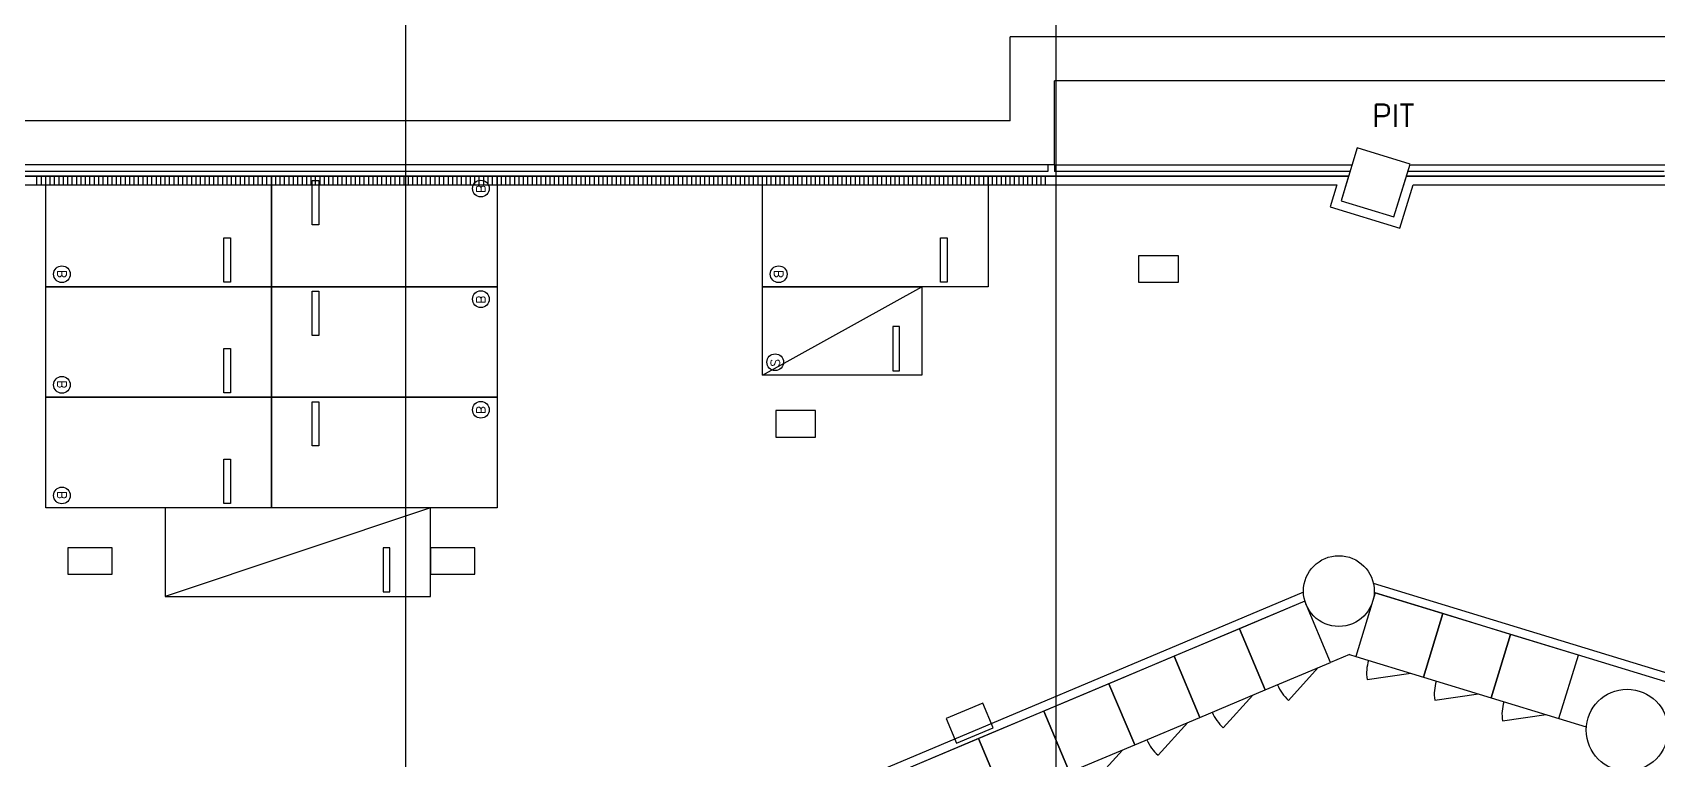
# Model space of a CAD drawing. Header units: millimetres. Extents: x -7614 to 421357, y 87385 to 341757.
# Drawn here: x 306820 to 343550, y 240441 to 256871 of the extents above; entities that cross this region are included whole.
import ezdxf
from ezdxf.enums import TextEntityAlignment as Align

# ---------------------------------------------------------------- set-up
doc = ezdxf.new("R2010")
doc.units = ezdxf.units.MM
doc.header["$LTSCALE"] = 600
doc.header["$MEASUREMENT"] = 0
doc.layers.add('e-plan', color=9, linetype='CONTINUOUS')
doc.layers.add('e-room-box', color=7, linetype='CONTINUOUS')
doc.styles.add('kiahn', font='romans.shx', dxfattribs={"bigfont": 'cadhs.shx'})

msp = doc.modelspace()

# ---------------------------------------------------------------- linework, layer by layer
at = {"layer": 'e-plan'}
for p, q in [((345920, 256777), (328920, 256777)), ((328920, 254877), (328920, 256777)), ((344920, 255777), (329920, 255777)), ((329920, 253877), (329920, 255777)), ((328920, 254877), (180670, 254877)), ((329920, 253877), (250970, 253877)), ((329770, 253877), (329770, 253727)), ((329920, 253877), (336646, 253877)), ((329920, 253877), (329920, 253727)), ((337953, 253877), (344920, 253877)), ((336569, 253627), (179370, 253627)), ((179370, 253627), (336569, 253627)), ((329770, 253727), (179820, 253727)), ((306920, 253427), (306920, 253627)), ((307020, 253427), (307020, 253627)), ((307120, 253427), (307120, 253627)), ((307120, 251127), (307120, 253627)), ((307120, 253627), (312220, 253627)), ((307220, 253427), (307220, 253627)), ((307320, 253427), (307320, 253627)), ((307420, 253427), (307420, 253627)), ((307520, 253427), (307520, 253627)), ((307620, 253427), (307620, 253627)), ((307720, 253427), (307720, 253627)), ((307820, 253427), (307820, 253627)), ((307920, 253427), (307920, 253627)), ((308020, 253427), (308020, 253627)), ((308120, 253427), (308120, 253627)), ((308220, 253427), (308220, 253627)), ((308320, 253427), (308320, 253627)), ((308420, 253427), (308420, 253627)), ((308520, 253427), (308520, 253627)), ((308620, 253427), (308620, 253627)), ((308720, 253427), (308720, 253627)), ((308820, 253427), (308820, 253627)), ((308920, 253427), (308920, 253627)), ((309020, 253427), (309020, 253627)), ((309120, 253427), (309120, 253627)), ((309220, 253427), (309220, 253627)), ((309320, 253427), (309320, 253627)), ((309420, 253427), (309420, 253627)), ((309520, 253427), (309520, 253627)), ((309620, 253427), (309620, 253627)), ((309720, 253427), (309720, 253627)), ((309820, 253427), (309820, 253627)), ((309920, 253427), (309920, 253627)), ((310020, 253427), (310020, 253627)), ((310120, 253427), (310120, 253627)), ((310220, 253427), (310220, 253627)), ((310320, 253427), (310320, 253627)), ((310420, 253427), (310420, 253627)), ((310520, 253427), (310520, 253627)), ((310620, 253427), (310620, 253627)), ((310720, 253427), (310720, 253627)), ((310820, 253427), (310820, 253627)), ((310920, 253427), (310920, 253627)), ((311020, 253427), (311020, 253627)), ((311120, 253427), (311120, 253627)), ((311220, 253427), (311220, 253627)), ((311320, 253427), (311320, 253627)), ((311420, 253427), (311420, 253627)), ((311520, 253427), (311520, 253627)), ((311620, 253427), (311620, 253627)), ((311720, 253427), (311720, 253627)), ((311820, 253427), (311820, 253627)), ((311920, 253427), (311920, 253627)), ((312020, 253427), (312020, 253627)), ((312120, 253427), (312120, 253627)), ((312220, 253427), (312220, 253627)), ((312220, 251127), (312220, 253627)), ((312220, 253627), (317320, 253627)), ((312220, 253627), (312220, 251127)), ((312320, 253427), (312320, 253627)), ((312420, 253427), (312420, 253627)), ((312520, 253427), (312520, 253627)), ((312620, 253427), (312620, 253627)), ((312720, 253427), (312720, 253627)), ((312820, 253427), (312820, 253627)), ((312920, 253427), (312920, 253627)), ((313020, 253427), (313020, 253627)), ((313120, 253427), (313120, 253627)), ((313145, 253527), (313295, 253527)), ((313145, 252527), (313145, 253527)), ((313220, 253427), (313220, 253627)), ((313295, 253527), (313295, 252527)), ((313320, 253427), (313320, 253627)), ((313420, 253427), (313420, 253627)), ((313520, 253427), (313520, 253627)), ((313620, 253427), (313620, 253627)), ((313720, 253427), (313720, 253627)), ((313820, 253427), (313820, 253627)), ((313920, 253427), (313920, 253627)), ((314020, 253427), (314020, 253627)), ((314120, 253427), (314120, 253627)), ((314220, 253427), (314220, 253627)), ((314320, 253427), (314320, 253627)), ((314420, 253427), (314420, 253627)), ((314520, 253427), (314520, 253627)), ((314620, 253427), (314620, 253627)), ((314720, 253427), (314720, 253627)), ((314820, 253427), (314820, 253627)), ((314920, 253427), (314920, 253627)), ((315020, 253427), (315020, 253627)), ((315120, 253427), (315120, 253627)), ((315220, 253427), (315220, 253627)), ((315320, 253427), (315320, 253627)), ((315420, 253427), (315420, 253627)), ((315520, 253427), (315520, 253627)), ((315620, 253427), (315620, 253627)), ((315720, 253427), (315720, 253627)), ((315820, 253427), (315820, 253627)), ((315920, 253427), (315920, 253627)), ((316020, 253427), (316020, 253627)), ((316120, 253427), (316120, 253627)), ((316220, 253427), (316220, 253627)), ((316320, 253427), (316320, 253627)), ((316420, 253427), (316420, 253627)), ((316520, 253427), (316520, 253627)), ((316620, 253427), (316620, 253627)), ((316720, 253427), (316720, 253627)), ((316820, 253427), (316820, 253627)), ((316920, 253427), (316920, 253627)), ((317020, 253427), (317020, 253627)), ((317120, 253427), (317120, 253627)), ((317220, 253427), (317220, 253627)), ((317320, 253427), (317320, 253627)), ((317320, 253627), (317320, 251127)), ((317420, 253427), (317420, 253627)), ((317520, 253427), (317520, 253627)), ((317620, 253427), (317620, 253627)), ((317720, 253427), (317720, 253627)), ((317820, 253427), (317820, 253627)), ((317920, 253427), (317920, 253627)), ((318020, 253427), (318020, 253627)), ((318120, 253427), (318120, 253627)), ((318220, 253427), (318220, 253627)), ((318320, 253427), (318320, 253627)), ((318420, 253427), (318420, 253627)), ((318520, 253427), (318520, 253627)), ((318620, 253427), (318620, 253627)), ((318720, 253427), (318720, 253627)), ((318820, 253427), (318820, 253627)), ((318920, 253427), (318920, 253627)), ((319020, 253427), (319020, 253627)), ((319120, 253427), (319120, 253627)), ((319220, 253427), (319220, 253627)), ((319320, 253427), (319320, 253627)), ((319420, 253427), (319420, 253627)), ((319520, 253427), (319520, 253627)), ((319620, 253427), (319620, 253627)), ((319720, 253427), (319720, 253627)), ((319820, 253427), (319820, 253627)), ((319920, 253427), (319920, 253627)), ((320020, 253427), (320020, 253627)), ((320120, 253427), (320120, 253627)), ((320220, 253427), (320220, 253627)), ((320320, 253427), (320320, 253627)), ((320420, 253427), (320420, 253627)), ((320520, 253427), (320520, 253627)), ((320620, 253427), (320620, 253627)), ((320720, 253427), (320720, 253627)), ((320820, 253427), (320820, 253627)), ((320920, 253427), (320920, 253627)), ((321020, 253427), (321020, 253627)), ((321120, 253427), (321120, 253627)), ((321220, 253427), (321220, 253627)), ((321320, 253427), (321320, 253627)), ((321420, 253427), (321420, 253627)), ((321520, 253427), (321520, 253627)), ((321620, 253427), (321620, 253627)), ((321720, 253427), (321720, 253627)), ((321820, 253427), (321820, 253627)), ((321920, 253427), (321920, 253627)), ((322020, 253427), (322020, 253627)), ((322120, 253427), (322120, 253627)), ((322220, 253427), (322220, 253627)), ((322320, 253427), (322320, 253627)), ((322420, 253427), (322420, 253627)), ((322520, 253427), (322520, 253627)), ((322620, 253427), (322620, 253627)), ((322720, 253427), (322720, 253627)), ((322820, 253427), (322820, 253627)), ((322920, 253427), (322920, 253627)), ((323020, 253427), (323020, 253627)), ((323120, 253427), (323120, 253627)), ((323220, 253427), (323220, 253627)), ((323320, 253427), (323320, 253627)), ((323320, 251127), (323320, 253627)), ((323320, 253627), (328420, 253627)), ((323420, 253427), (323420, 253627)), ((323520, 253427), (323520, 253627)), ((323620, 253427), (323620, 253627)), ((323720, 253427), (323720, 253627)), ((323820, 253427), (323820, 253627)), ((323920, 253427), (323920, 253627)), ((324020, 253427), (324020, 253627)), ((324120, 253427), (324120, 253627)), ((324220, 253427), (324220, 253627)), ((324320, 253427), (324320, 253627)), ((324420, 253427), (324420, 253627)), ((324520, 253427), (324520, 253627)), ((324620, 253427), (324620, 253627)), ((324720, 253427), (324720, 253627)), ((324820, 253427), (324820, 253627)), ((324920, 253427), (324920, 253627)), ((325020, 253427), (325020, 253627)), ((325120, 253427), (325120, 253627)), ((325220, 253427), (325220, 253627)), ((325320, 253427), (325320, 253627)), ((325420, 253427), (325420, 253627)), ((325520, 253427), (325520, 253627)), ((325620, 253427), (325620, 253627)), ((325720, 253427), (325720, 253627)), ((325820, 253427), (325820, 253627)), ((325920, 253427), (325920, 253627)), ((326020, 253427), (326020, 253627)), ((326120, 253427), (326120, 253627)), ((326220, 253427), (326220, 253627)), ((326320, 253427), (326320, 253627)), ((326420, 253427), (326420, 253627)), ((326520, 253427), (326520, 253627)), ((326620, 253427), (326620, 253627)), ((326720, 253427), (326720, 253627)), ((326820, 253427), (326820, 253627)), ((326920, 253427), (326920, 253627)), ((327020, 253427), (327020, 253627)), ((327120, 253427), (327120, 253627)), ((327220, 253427), (327220, 253627)), ((327320, 253427), (327320, 253627)), ((327420, 253427), (327420, 253627)), ((327520, 253427), (327520, 253627)), ((327620, 253427), (327620, 253627)), ((327720, 253427), (327720, 253627)), ((327820, 253427), (327820, 253627)), ((327920, 253427), (327920, 253627)), ((328020, 253427), (328020, 253627)), ((328120, 253427), (328120, 253627)), ((328220, 253427), (328220, 253627)), ((328320, 253427), (328320, 253627)), ((328420, 253427), (328420, 253627)), ((328420, 253627), (328420, 251127)), ((328520, 253427), (328520, 253627)), ((328620, 253427), (328620, 253627)), ((328720, 253427), (328720, 253627)), ((328820, 253427), (328820, 253627)), ((328920, 253427), (328920, 253627)), ((329020, 253427), (329020, 253627)), ((329120, 253427), (329120, 253627)), ((329220, 253427), (329220, 253627)), ((329320, 253427), (329320, 253627)), ((329420, 253427), (329420, 253627)), ((329520, 253427), (329520, 253627)), ((329620, 253427), (329620, 253627)), ((329720, 253427), (329720, 253627)), ((336600, 253727), (329920, 253727)), ((336569, 253627), (336398, 253067)), ((337594, 252702), (337876, 253627)), ((392420, 253627), (337876, 253627)), ((337876, 253627), (343700, 253627)), ((343700, 253727), (337907, 253727)), ((173924, 253427), (336299, 253427)), ((336299, 253427), (336148, 252935)), ((337726, 252452), (338024, 253427)), ((338024, 253427), (392220, 253427)), ((336148, 252935), (337726, 252452)), ((336398, 253067), (337594, 252702)), ((313295, 252527), (313145, 252527)), ((311145, 251227), (311145, 252227)), ((311145, 252227), (311295, 252227)), ((311295, 252227), (311295, 251227)), ((327345, 251227), (327345, 252227)), ((327345, 252227), (327495, 252227)), ((327495, 252227), (327495, 251227)), ((307120, 248627), (307120, 251127)), ((307120, 251127), (312220, 251127)), ((312220, 251127), (307120, 251127)), ((311295, 251227), (311145, 251227)), ((317320, 251127), (312220, 251127)), ((312220, 248627), (312220, 251127)), ((312220, 251127), (317320, 251127)), ((312220, 251127), (312220, 248627)), ((313145, 251027), (313295, 251027)), ((313145, 250027), (313145, 251027)), ((313295, 251027), (313295, 250027)), ((317320, 251127), (317320, 248627)), ((323320, 249127), (326920, 251127)), ((323320, 249127), (323320, 251127)), ((323320, 251127), (326920, 251127)), ((328420, 251127), (323320, 251127)), ((326920, 251127), (326920, 249127)), ((327495, 251227), (327345, 251227)), ((326420, 250227), (326270, 250227)), ((326270, 250227), (326270, 249227)), ((326420, 249227), (326420, 250227)), ((313295, 250027), (313145, 250027)), ((311145, 248727), (311145, 249727)), ((311145, 249727), (311295, 249727)), ((311295, 249727), (311295, 248727)), ((326920, 249127), (323320, 249127)), ((326270, 249227), (326420, 249227)), ((311295, 248727), (311145, 248727)), ((312220, 248627), (307120, 248627)), ((307120, 246127), (307120, 248627)), ((307120, 248627), (312220, 248627)), ((317320, 248627), (312220, 248627)), ((312220, 246127), (312220, 248627)), ((312220, 248627), (317320, 248627)), ((312220, 248627), (312220, 246127)), ((313145, 248527), (313295, 248527)), ((313145, 247527), (313145, 248527)), ((313295, 248527), (313295, 247527)), ((317320, 248627), (317320, 246127)), ((311145, 246227), (311145, 247227)), ((311145, 247227), (311295, 247227)), ((311295, 247227), (311295, 246227)), ((313295, 247527), (313145, 247527)), ((312220, 246127), (307120, 246127)), ((315820, 246127), (309820, 244127)), ((315820, 246127), (309820, 246127)), ((309820, 246127), (309820, 244127)), ((311295, 246227), (311145, 246227)), ((317320, 246127), (312220, 246127)), ((315820, 244127), (315820, 246127)), ((314895, 245227), (314745, 245227)), ((314745, 245227), (314745, 244227)), ((314895, 244227), (314895, 245227)), ((337127, 244427), (346218, 241647)), ((309820, 244127), (315820, 244127)), ((314745, 244227), (314895, 244227)), ((335548, 244221), (315820, 235919)), ((335581, 244018), (316020, 235786)), ((335576, 244016), (334102, 243395)), ((336158, 242634), (335576, 244016)), ((337171, 244204), (336732, 242770)), ((337146, 244212), (345969, 241515)), ((338701, 243737), (337171, 244204)), ((338262, 242302), (338701, 243737)), ((338701, 243737), (338262, 242302)), ((340231, 243269), (338701, 243737)), ((334102, 243395), (332627, 242775)), ((334102, 243395), (334683, 242013)), ((334683, 242013), (334102, 243395)), ((339792, 241834), (340231, 243269)), ((340231, 243269), (339792, 241834)), ((341761, 242801), (340231, 243269)), ((336587, 242814), (336158, 242634)), ((336587, 242814), (336732, 242770)), ((341322, 241367), (341761, 242801)), ((332627, 242775), (331152, 242154)), ((332627, 242775), (333209, 241392)), ((333209, 241392), (332627, 242775)), ((334683, 242013), (336158, 242634)), ((335210, 241776), (335882, 242517)), ((336732, 242770), (338262, 242302)), ((331152, 242154), (329677, 241534)), ((331152, 242154), (331734, 240772)), ((331734, 240772), (331152, 242154)), ((336985, 242251), (337975, 242390)), ((338262, 242302), (339792, 241834)), ((333209, 241392), (334683, 242013)), ((333735, 241155), (334407, 241897)), ((338515, 241783), (339505, 241922)), ((339792, 241834), (341322, 241367)), ((329677, 241534), (328203, 240913)), ((329677, 241534), (330259, 240151)), ((330259, 240151), (329677, 241534)), ((331734, 240772), (333209, 241392)), ((340045, 241315), (341035, 241454)), ((341322, 241367), (341941, 241177)), ((332261, 240535), (332932, 241276)), ((328203, 240913), (326728, 240292)), ((328785, 239530), (328203, 240913)), ((328203, 240913), (328785, 239530)), ((330259, 240151), (331734, 240772)), ((330786, 239914), (331458, 240655))]:
    msp.add_line(p, q, dxfattribs=at)
at = {"layer": 'e-plan', "ltscale": 0.5}
for p, q in [((336764, 254263), (336398, 253067)), ((337959, 253897), (336764, 254263)), ((337594, 252702), (337959, 253897)), ((336398, 253067), (337594, 252702)), ((332720, 251827), (331820, 251827)), ((331820, 251827), (331820, 251227)), ((332720, 251227), (332720, 251827)), ((331820, 251227), (332720, 251227)), ((324520, 248327), (323620, 248327)), ((323620, 248327), (323620, 247727)), ((324520, 247727), (324520, 248327)), ((323620, 247727), (324520, 247727)), ((308620, 245227), (307620, 245227)), ((307620, 245227), (307620, 244627)), ((308620, 244627), (308620, 245227)), ((316820, 245227), (315820, 245227)), ((315820, 245227), (315820, 244627)), ((316820, 244627), (316820, 245227)), ((307620, 244627), (308620, 244627)), ((315820, 244627), (316820, 244627)), ((328300, 241713), (327470, 241364)), ((328533, 241160), (328300, 241713)), ((327470, 241364), (327703, 240811)), ((327703, 240811), (328533, 241160))]:
    msp.add_line(p, q, dxfattribs=at)
at = {"layer": 'e-plan'}
for centre, radius in [((316955, 253345), 189), ((307486, 251408), 189), ((323686, 251408), 189), ((316955, 250845), 189), ((307486, 248908), 189), ((316955, 248345), 189), ((307486, 246408), 189), ((336347, 244247), 800)]:
    msp.add_circle(centre, radius, dxfattribs=at)
at = {"layer": 'e-plan', "lineweight": -3}
msp.add_circle((323608, 249419), 189, dxfattribs=at)
at = {"layer": 'e-plan', "ltscale": 0.5}
msp.add_circle((342863, 241105), 925, dxfattribs=at)
at = {"layer": 'e-plan'}
for centre, start, end in [((337975, 242390), 163, 188), ((335882, 242517), 202.8243, 227.8243), ((339505, 241922), 163, 188), ((341035, 241454), 163, 188), ((334407, 241897), 202.8243, 227.8243), ((332932, 241276), 202.8243, 227.8243)]:
    msp.add_arc(centre, 1000, start, end, dxfattribs=at)
at = {"layer": 'e-room-box'}
for p, q in [((329955, 239515), (329955, 262265)), ((315258, 226177), (315258, 261432))]:
    msp.add_line(p, q, dxfattribs=at)

# ---------------------------------------------------------------- texts
at = {"layer": 'e-plan', "style": 'kiahn'}
msp.add_text('PIT', height=500, dxfattribs=at).set_placement((337577, 254993), align=Align.MIDDLE)
at = {"layer": 'e-plan', "style": 'kiahn', "text_generation_flag": 4}
for rotation, p in [(90, (316854, 253246)), (270, (307587, 251507)), (270, (323787, 251507)), (90, (316854, 250746)), (270, (307587, 249007)), (90, (316854, 248246)), (270, (307587, 246507))]:
    msp.add_text('B', height=200, rotation=rotation, dxfattribs=at).set_placement(p)
at = {"layer": 'e-plan', "lineweight": -3, "style": 'kiahn'}
msp.add_text('S', height=200, rotation=90, dxfattribs=at).set_placement((323710, 249320))

doc.saveas('drawing.dxf')
